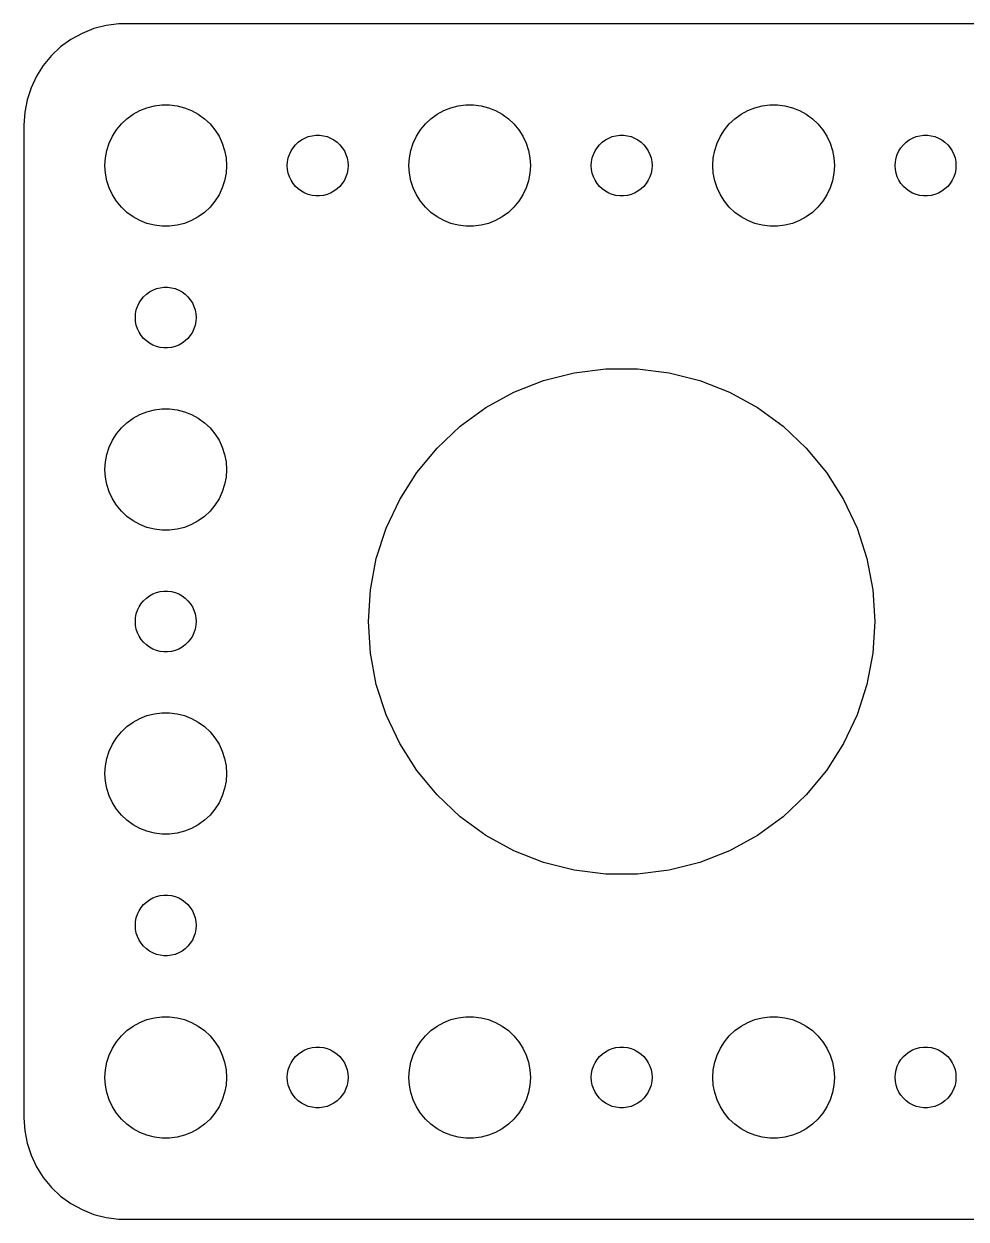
# Model space of a CAD drawing. Header units: metres. Extents: x -60 to 60, y 40 to 98.
# Drawn here: x -59.5 to -13, y 39.5 to 98.5 of the extents above; entities that cross this region are included whole.
import ezdxf

# ---------------------------------------------------------------- set-up
doc = ezdxf.new("R2010")
doc.units = ezdxf.units.M

msp = doc.modelspace()

# ---------------------------------------------------------------- linework, layer by layer
for p, q in [((-56.6289, 98.0241), (-57.1791, 97.7216)), ((-56.0451, 98.2553), (-56.6289, 98.0241)), ((-55.4369, 98.4114), (-56.0451, 98.2553)), ((-54.8139, 98.4901), (-55.4369, 98.4114)), ((54.8139, 98.4901), (-54.8139, 98.4901)), ((-57.6871, 97.3526), (-58.1448, 96.9227)), ((-57.1791, 97.7216), (-57.6871, 97.3526)), ((-58.1448, 96.9227), (-58.5451, 96.4389)), ((-58.5451, 96.4389), (-58.8815, 95.9088)), ((-58.8815, 95.9088), (-59.1489, 95.3406)), ((-59.1489, 95.3406), (-59.3429, 94.7434)), ((-59.3429, 94.7434), (-59.4606, 94.1267)), ((-53.427, 94.3532), (-53.0621, 94.4469)), ((-53.0621, 94.4469), (-52.6884, 94.4941)), ((-52.6884, 94.4941), (-52.3116, 94.4941)), ((-52.3116, 94.4941), (-51.9379, 94.4469)), ((-51.9379, 94.4469), (-51.5729, 94.3532)), ((-38.427, 94.3532), (-38.0621, 94.4469)), ((-38.0621, 94.4469), (-37.6884, 94.4941)), ((-37.6884, 94.4941), (-37.3116, 94.4941)), ((-37.3116, 94.4941), (-36.9379, 94.4469)), ((-36.9379, 94.4469), (-36.5729, 94.3532)), ((-23.427, 94.3532), (-23.0621, 94.4469)), ((-23.0621, 94.4469), (-22.6884, 94.4941)), ((-22.6884, 94.4941), (-22.3116, 94.4941)), ((-22.3116, 94.4941), (-21.9379, 94.4469)), ((-21.9379, 94.4469), (-21.5729, 94.3532)), ((-59.4606, 94.1267), (-59.5, 93.5)), ((-54.6869, 93.5536), (-54.4123, 93.8115)), ((-54.4123, 93.8115), (-54.1075, 94.033)), ((-54.1075, 94.033), (-53.7773, 94.2145)), ((-53.7773, 94.2145), (-53.427, 94.3532)), ((-51.5729, 94.3532), (-51.2227, 94.2145)), ((-51.2227, 94.2145), (-50.8925, 94.033)), ((-50.8925, 94.033), (-50.5877, 93.8115)), ((-50.5877, 93.8115), (-50.3131, 93.5536)), ((-39.6869, 93.5536), (-39.4123, 93.8115)), ((-39.4123, 93.8115), (-39.1075, 94.033)), ((-39.1075, 94.033), (-38.7773, 94.2145)), ((-38.7773, 94.2145), (-38.427, 94.3532)), ((-36.5729, 94.3532), (-36.2227, 94.2145)), ((-36.2227, 94.2145), (-35.8925, 94.033)), ((-35.8925, 94.033), (-35.5877, 93.8115)), ((-35.5877, 93.8115), (-35.3131, 93.5536)), ((-24.6869, 93.5536), (-24.4123, 93.8115)), ((-24.4123, 93.8115), (-24.1075, 94.033)), ((-24.1075, 94.033), (-23.7773, 94.2145)), ((-23.7773, 94.2145), (-23.427, 94.3532)), ((-21.5729, 94.3532), (-21.2227, 94.2145)), ((-21.2227, 94.2145), (-20.8925, 94.033)), ((-20.8925, 94.033), (-20.5877, 93.8115)), ((-20.5877, 93.8115), (-20.3131, 93.5536)), ((-59.5, 93.5), (-59.5, 44.5)), ((-55.1289, 92.9453), (-54.927, 93.2634)), ((-54.927, 93.2634), (-54.6869, 93.5536)), ((-50.3131, 93.5536), (-50.0729, 93.2634)), ((-50.0729, 93.2634), (-49.8711, 92.9453)), ((-40.1289, 92.9453), (-39.927, 93.2634)), ((-39.927, 93.2634), (-39.6869, 93.5536)), ((-35.3131, 93.5536), (-35.0729, 93.2634)), ((-35.0729, 93.2634), (-34.8711, 92.9453)), ((-25.1289, 92.9453), (-24.927, 93.2634)), ((-24.927, 93.2634), (-24.6869, 93.5536)), ((-20.3131, 93.5536), (-20.0729, 93.2634)), ((-20.0729, 93.2634), (-19.8711, 92.9453)), ((-55.4057, 92.2461), (-55.2893, 92.6044)), ((-55.2893, 92.6044), (-55.1289, 92.9453)), ((-49.8711, 92.9453), (-49.7107, 92.6044)), ((-49.7107, 92.6044), (-49.5942, 92.2461)), ((-46.0934, 92.5268), (-45.9561, 92.6558)), ((-45.9561, 92.6558), (-45.8037, 92.7665)), ((-45.8037, 92.7665), (-45.6387, 92.8572)), ((-45.6387, 92.8572), (-45.4635, 92.9266)), ((-45.4635, 92.9266), (-45.2811, 92.9734)), ((-45.2811, 92.9734), (-45.0942, 92.997)), ((-45.0942, 92.997), (-44.9058, 92.997)), ((-44.9058, 92.997), (-44.7189, 92.9734)), ((-44.7189, 92.9734), (-44.5365, 92.9266)), ((-44.5365, 92.9266), (-44.3613, 92.8572)), ((-44.3613, 92.8572), (-44.1963, 92.7665)), ((-44.1963, 92.7665), (-44.0439, 92.6558)), ((-44.0439, 92.6558), (-43.9065, 92.5268)), ((-40.4057, 92.2461), (-40.2893, 92.6044)), ((-40.2893, 92.6044), (-40.1289, 92.9453)), ((-34.8711, 92.9453), (-34.7107, 92.6044)), ((-34.7107, 92.6044), (-34.5942, 92.2461)), ((-31.0934, 92.5268), (-30.9561, 92.6558)), ((-30.9561, 92.6558), (-30.8037, 92.7665)), ((-30.8037, 92.7665), (-30.6387, 92.8572)), ((-30.6387, 92.8572), (-30.4635, 92.9266)), ((-30.4635, 92.9266), (-30.2811, 92.9734)), ((-30.2811, 92.9734), (-30.0942, 92.997)), ((-30.0942, 92.997), (-29.9058, 92.997)), ((-29.9058, 92.997), (-29.7189, 92.9734)), ((-29.7189, 92.9734), (-29.5365, 92.9266)), ((-29.5365, 92.9266), (-29.3613, 92.8572)), ((-29.3613, 92.8572), (-29.1963, 92.7665)), ((-29.1963, 92.7665), (-29.0439, 92.6558)), ((-29.0439, 92.6558), (-28.9065, 92.5268)), ((-25.4057, 92.2461), (-25.2893, 92.6044)), ((-25.2893, 92.6044), (-25.1289, 92.9453)), ((-19.8711, 92.9453), (-19.7107, 92.6044)), ((-19.7107, 92.6044), (-19.5942, 92.2461)), ((-16.0934, 92.5268), (-15.9561, 92.6558)), ((-15.9561, 92.6558), (-15.8037, 92.7665)), ((-15.8037, 92.7665), (-15.6387, 92.8572)), ((-15.6387, 92.8572), (-15.4635, 92.9266)), ((-15.4635, 92.9266), (-15.2811, 92.9734)), ((-15.2811, 92.9734), (-15.0942, 92.997)), ((-15.0942, 92.997), (-14.9058, 92.997)), ((-14.9058, 92.997), (-14.7189, 92.9734)), ((-14.7189, 92.9734), (-14.5365, 92.9266)), ((-14.5365, 92.9266), (-14.3613, 92.8572)), ((-14.3613, 92.8572), (-14.1963, 92.7665)), ((-14.1963, 92.7665), (-14.0439, 92.6558)), ((-14.0439, 92.6558), (-13.9065, 92.5268)), ((-55.4763, 91.876), (-55.4057, 92.2461)), ((-49.5942, 92.2461), (-49.5237, 91.876)), ((-46.4529, 91.873), (-46.3947, 92.0522)), ((-46.3947, 92.0522), (-46.3145, 92.2226)), ((-46.3145, 92.2226), (-46.2135, 92.3817)), ((-46.2135, 92.3817), (-46.0934, 92.5268)), ((-43.9065, 92.5268), (-43.7865, 92.3817)), ((-43.7865, 92.3817), (-43.6855, 92.2226)), ((-43.6855, 92.2226), (-43.6053, 92.0522)), ((-43.6053, 92.0522), (-43.5471, 91.873)), ((-40.4763, 91.876), (-40.4057, 92.2461)), ((-34.5942, 92.2461), (-34.5237, 91.876)), ((-31.4529, 91.873), (-31.3947, 92.0522)), ((-31.3947, 92.0522), (-31.3145, 92.2226)), ((-31.3145, 92.2226), (-31.2135, 92.3817)), ((-31.2135, 92.3817), (-31.0934, 92.5268)), ((-28.9065, 92.5268), (-28.7865, 92.3817)), ((-28.7865, 92.3817), (-28.6855, 92.2226)), ((-28.6855, 92.2226), (-28.6053, 92.0522)), ((-28.6053, 92.0522), (-28.5471, 91.873)), ((-25.4763, 91.876), (-25.4057, 92.2461)), ((-19.5942, 92.2461), (-19.5237, 91.876)), ((-16.4529, 91.873), (-16.3947, 92.0522)), ((-16.3947, 92.0522), (-16.3145, 92.2226)), ((-16.3145, 92.2226), (-16.2135, 92.3817)), ((-16.2135, 92.3817), (-16.0934, 92.5268)), ((-13.9065, 92.5268), (-13.7865, 92.3817)), ((-13.7865, 92.3817), (-13.6855, 92.2226)), ((-13.6855, 92.2226), (-13.6053, 92.0522)), ((-13.6053, 92.0522), (-13.5471, 91.873)), ((-55.5, 91.5), (-55.4763, 91.876)), ((-55.4763, 91.124), (-55.5, 91.5)), ((-49.5237, 91.876), (-49.5, 91.5)), ((-49.5, 91.5), (-49.5237, 91.124)), ((-46.5, 91.5), (-46.4882, 91.688)), ((-46.4882, 91.312), (-46.5, 91.5)), ((-46.4882, 91.688), (-46.4529, 91.873)), ((-43.5471, 91.873), (-43.5118, 91.688)), ((-43.5118, 91.688), (-43.5, 91.5)), ((-43.5, 91.5), (-43.5118, 91.312)), ((-40.5, 91.5), (-40.4763, 91.876)), ((-40.4763, 91.124), (-40.5, 91.5)), ((-34.5237, 91.876), (-34.5, 91.5)), ((-34.5, 91.5), (-34.5237, 91.124)), ((-31.5, 91.5), (-31.4882, 91.688)), ((-31.4882, 91.312), (-31.5, 91.5)), ((-31.4882, 91.688), (-31.4529, 91.873)), ((-28.5471, 91.873), (-28.5118, 91.688)), ((-28.5118, 91.688), (-28.5, 91.5)), ((-28.5, 91.5), (-28.5118, 91.312)), ((-25.5, 91.5), (-25.4763, 91.876)), ((-25.4763, 91.124), (-25.5, 91.5)), ((-19.5237, 91.876), (-19.5, 91.5)), ((-19.5, 91.5), (-19.5237, 91.124)), ((-16.5, 91.5), (-16.4882, 91.688)), ((-16.4882, 91.312), (-16.5, 91.5)), ((-16.4882, 91.688), (-16.4529, 91.873)), ((-13.5471, 91.873), (-13.5118, 91.688)), ((-13.5118, 91.688), (-13.5, 91.5)), ((-13.5, 91.5), (-13.5118, 91.312)), ((-55.4057, 90.7539), (-55.4763, 91.124)), ((-49.5237, 91.124), (-49.5942, 90.7539)), ((-46.4529, 91.127), (-46.4882, 91.312)), ((-46.3947, 90.9478), (-46.4529, 91.127)), ((-46.3145, 90.7774), (-46.3947, 90.9478)), ((-43.6053, 90.9478), (-43.6855, 90.7774)), ((-43.5471, 91.127), (-43.6053, 90.9478)), ((-43.5118, 91.312), (-43.5471, 91.127)), ((-40.4057, 90.7539), (-40.4763, 91.124)), ((-34.5237, 91.124), (-34.5942, 90.7539)), ((-31.4529, 91.127), (-31.4882, 91.312)), ((-31.3947, 90.9478), (-31.4529, 91.127)), ((-31.3145, 90.7774), (-31.3947, 90.9478)), ((-28.6053, 90.9478), (-28.6855, 90.7774)), ((-28.5471, 91.127), (-28.6053, 90.9478)), ((-28.5118, 91.312), (-28.5471, 91.127)), ((-25.4057, 90.7539), (-25.4763, 91.124)), ((-19.5237, 91.124), (-19.5942, 90.7539)), ((-16.4529, 91.127), (-16.4882, 91.312)), ((-16.3947, 90.9478), (-16.4529, 91.127)), ((-16.3145, 90.7774), (-16.3947, 90.9478)), ((-13.6053, 90.9478), (-13.6855, 90.7774)), ((-13.5471, 91.127), (-13.6053, 90.9478)), ((-13.5118, 91.312), (-13.5471, 91.127)), ((-55.2893, 90.3956), (-55.4057, 90.7539)), ((-55.1289, 90.0547), (-55.2893, 90.3956)), ((-49.7107, 90.3956), (-49.8711, 90.0547)), ((-49.5942, 90.7539), (-49.7107, 90.3956)), ((-46.2135, 90.6183), (-46.3145, 90.7774)), ((-46.0934, 90.4732), (-46.2135, 90.6183)), ((-45.9561, 90.3442), (-46.0934, 90.4732)), ((-45.8037, 90.2335), (-45.9561, 90.3442)), ((-44.0439, 90.3442), (-44.1963, 90.2335)), ((-43.9065, 90.4732), (-44.0439, 90.3442)), ((-43.7865, 90.6183), (-43.9065, 90.4732)), ((-43.6855, 90.7774), (-43.7865, 90.6183)), ((-40.2893, 90.3956), (-40.4057, 90.7539)), ((-40.1289, 90.0547), (-40.2893, 90.3956)), ((-34.7107, 90.3956), (-34.8711, 90.0547)), ((-34.5942, 90.7539), (-34.7107, 90.3956)), ((-31.2135, 90.6183), (-31.3145, 90.7774)), ((-31.0934, 90.4732), (-31.2135, 90.6183)), ((-30.9561, 90.3442), (-31.0934, 90.4732)), ((-30.8037, 90.2335), (-30.9561, 90.3442)), ((-29.0439, 90.3442), (-29.1963, 90.2335)), ((-28.9065, 90.4732), (-29.0439, 90.3442)), ((-28.7865, 90.6183), (-28.9065, 90.4732)), ((-28.6855, 90.7774), (-28.7865, 90.6183)), ((-25.2893, 90.3956), (-25.4057, 90.7539)), ((-25.1289, 90.0547), (-25.2893, 90.3956)), ((-19.7107, 90.3956), (-19.8711, 90.0547)), ((-19.5942, 90.7539), (-19.7107, 90.3956)), ((-16.2135, 90.6183), (-16.3145, 90.7774)), ((-16.0934, 90.4732), (-16.2135, 90.6183)), ((-15.9561, 90.3442), (-16.0934, 90.4732)), ((-15.8037, 90.2335), (-15.9561, 90.3442)), ((-14.0439, 90.3442), (-14.1963, 90.2335)), ((-13.9065, 90.4732), (-14.0439, 90.3442)), ((-13.7865, 90.6183), (-13.9065, 90.4732)), ((-13.6855, 90.7774), (-13.7865, 90.6183)), ((-54.927, 89.7366), (-55.1289, 90.0547)), ((-54.6869, 89.4464), (-54.927, 89.7366)), ((-50.0729, 89.7366), (-50.3131, 89.4464)), ((-49.8711, 90.0547), (-50.0729, 89.7366)), ((-45.6387, 90.1427), (-45.8037, 90.2335)), ((-45.4635, 90.0734), (-45.6387, 90.1427)), ((-45.2811, 90.0266), (-45.4635, 90.0734)), ((-45.0942, 90.003), (-45.2811, 90.0266)), ((-44.9058, 90.003), (-45.0942, 90.003)), ((-44.7189, 90.0266), (-44.9058, 90.003)), ((-44.5365, 90.0734), (-44.7189, 90.0266)), ((-44.3613, 90.1427), (-44.5365, 90.0734)), ((-44.1963, 90.2335), (-44.3613, 90.1427)), ((-39.927, 89.7366), (-40.1289, 90.0547)), ((-39.6869, 89.4464), (-39.927, 89.7366)), ((-35.0729, 89.7366), (-35.3131, 89.4464)), ((-34.8711, 90.0547), (-35.0729, 89.7366)), ((-30.6387, 90.1427), (-30.8037, 90.2335)), ((-30.4635, 90.0734), (-30.6387, 90.1427)), ((-30.2811, 90.0266), (-30.4635, 90.0734)), ((-30.0942, 90.003), (-30.2811, 90.0266)), ((-29.9058, 90.003), (-30.0942, 90.003)), ((-29.7189, 90.0266), (-29.9058, 90.003)), ((-29.5365, 90.0734), (-29.7189, 90.0266)), ((-29.3613, 90.1427), (-29.5365, 90.0734)), ((-29.1963, 90.2335), (-29.3613, 90.1427)), ((-24.927, 89.7366), (-25.1289, 90.0547)), ((-24.6869, 89.4464), (-24.927, 89.7366)), ((-20.0729, 89.7366), (-20.3131, 89.4464)), ((-19.8711, 90.0547), (-20.0729, 89.7366)), ((-15.6387, 90.1427), (-15.8037, 90.2335)), ((-15.4635, 90.0734), (-15.6387, 90.1427)), ((-15.2811, 90.0266), (-15.4635, 90.0734)), ((-15.0942, 90.003), (-15.2811, 90.0266)), ((-14.9058, 90.003), (-15.0942, 90.003)), ((-14.7189, 90.0266), (-14.9058, 90.003)), ((-14.5365, 90.0734), (-14.7189, 90.0266)), ((-14.3613, 90.1427), (-14.5365, 90.0734)), ((-14.1963, 90.2335), (-14.3613, 90.1427)), ((-54.4123, 89.1884), (-54.6869, 89.4464)), ((-54.1075, 88.967), (-54.4123, 89.1884)), ((-50.5877, 89.1884), (-50.8925, 88.967)), ((-50.3131, 89.4464), (-50.5877, 89.1884)), ((-39.4123, 89.1884), (-39.6869, 89.4464)), ((-39.1075, 88.967), (-39.4123, 89.1884)), ((-35.5877, 89.1884), (-35.8925, 88.967)), ((-35.3131, 89.4464), (-35.5877, 89.1884)), ((-24.4123, 89.1884), (-24.6869, 89.4464)), ((-24.1075, 88.967), (-24.4123, 89.1884)), ((-20.5877, 89.1884), (-20.8925, 88.967)), ((-20.3131, 89.4464), (-20.5877, 89.1884)), ((-53.7773, 88.7855), (-54.1075, 88.967)), ((-53.427, 88.6468), (-53.7773, 88.7855)), ((-53.0621, 88.5531), (-53.427, 88.6468)), ((-52.6884, 88.5059), (-53.0621, 88.5531)), ((-52.3116, 88.5059), (-52.6884, 88.5059)), ((-51.9379, 88.5531), (-52.3116, 88.5059)), ((-51.5729, 88.6468), (-51.9379, 88.5531)), ((-51.2227, 88.7855), (-51.5729, 88.6468)), ((-50.8925, 88.967), (-51.2227, 88.7855)), ((-38.7773, 88.7855), (-39.1075, 88.967)), ((-38.427, 88.6468), (-38.7773, 88.7855)), ((-38.0621, 88.5531), (-38.427, 88.6468)), ((-37.6884, 88.5059), (-38.0621, 88.5531)), ((-37.3116, 88.5059), (-37.6884, 88.5059)), ((-36.9379, 88.5531), (-37.3116, 88.5059)), ((-36.5729, 88.6468), (-36.9379, 88.5531)), ((-36.2227, 88.7855), (-36.5729, 88.6468)), ((-35.8925, 88.967), (-36.2227, 88.7855)), ((-23.7773, 88.7855), (-24.1075, 88.967)), ((-23.427, 88.6468), (-23.7773, 88.7855)), ((-23.0621, 88.5531), (-23.427, 88.6468)), ((-22.6884, 88.5059), (-23.0621, 88.5531)), ((-22.3116, 88.5059), (-22.6884, 88.5059)), ((-21.9379, 88.5531), (-22.3116, 88.5059)), ((-21.5729, 88.6468), (-21.9379, 88.5531)), ((-21.2227, 88.7855), (-21.5729, 88.6468)), ((-20.8925, 88.967), (-21.2227, 88.7855)), ((-53.7135, 84.8817), (-53.5934, 85.0268)), ((-53.5934, 85.0268), (-53.4561, 85.1558)), ((-53.4561, 85.1558), (-53.3037, 85.2665)), ((-53.3037, 85.2665), (-53.1387, 85.3572)), ((-53.1387, 85.3572), (-52.9635, 85.4266)), ((-52.9635, 85.4266), (-52.7811, 85.4734)), ((-52.7811, 85.4734), (-52.5942, 85.497)), ((-52.5942, 85.497), (-52.4058, 85.497)), ((-52.4058, 85.497), (-52.2189, 85.4734)), ((-52.2189, 85.4734), (-52.0365, 85.4266)), ((-52.0365, 85.4266), (-51.8613, 85.3572)), ((-51.8613, 85.3572), (-51.6963, 85.2665)), ((-51.6963, 85.2665), (-51.5439, 85.1558)), ((-51.5439, 85.1558), (-51.4065, 85.0268)), ((-51.4065, 85.0268), (-51.2865, 84.8817)), ((-53.9882, 84.188), (-53.9529, 84.373)), ((-53.9529, 84.373), (-53.8947, 84.5522)), ((-53.8947, 84.5522), (-53.8145, 84.7226)), ((-53.8145, 84.7226), (-53.7135, 84.8817)), ((-51.2865, 84.8817), (-51.1855, 84.7226)), ((-51.1855, 84.7226), (-51.1053, 84.5522)), ((-51.1053, 84.5522), (-51.0471, 84.373)), ((-51.0471, 84.373), (-51.0118, 84.188)), ((-54, 84), (-53.9882, 84.188)), ((-53.9882, 83.812), (-54, 84)), ((-53.9529, 83.627), (-53.9882, 83.812)), ((-51.0118, 83.812), (-51.0471, 83.627)), ((-51.0118, 84.188), (-51, 84)), ((-51, 84), (-51.0118, 83.812)), ((-53.8947, 83.4478), (-53.9529, 83.627)), ((-53.8145, 83.2774), (-53.8947, 83.4478)), ((-53.7135, 83.1183), (-53.8145, 83.2774)), ((-51.1855, 83.2774), (-51.2865, 83.1183)), ((-51.1053, 83.4478), (-51.1855, 83.2774)), ((-51.0471, 83.627), (-51.1053, 83.4478)), ((-53.5934, 82.9732), (-53.7135, 83.1183)), ((-53.4561, 82.8442), (-53.5934, 82.9732)), ((-53.3037, 82.7335), (-53.4561, 82.8442)), ((-53.1387, 82.6427), (-53.3037, 82.7335)), ((-52.9635, 82.5734), (-53.1387, 82.6427)), ((-52.7811, 82.5266), (-52.9635, 82.5734)), ((-52.0365, 82.5734), (-52.2189, 82.5266)), ((-51.8613, 82.6427), (-52.0365, 82.5734)), ((-51.6963, 82.7335), (-51.8613, 82.6427)), ((-51.5439, 82.8442), (-51.6963, 82.7335)), ((-51.4065, 82.9732), (-51.5439, 82.8442)), ((-51.2865, 83.1183), (-51.4065, 82.9732)), ((-52.5942, 82.5029), (-52.7811, 82.5266)), ((-52.4058, 82.5029), (-52.5942, 82.5029)), ((-52.2189, 82.5266), (-52.4058, 82.5029)), ((-32.3423, 81.2786), (-30.7849, 81.4753)), ((-30.7849, 81.4753), (-29.2151, 81.4753)), ((-29.2151, 81.4753), (-27.6577, 81.2786)), ((-35.3222, 80.3103), (-33.8627, 80.8882)), ((-33.8627, 80.8882), (-32.3423, 81.2786)), ((-27.6577, 81.2786), (-26.1373, 80.8882)), ((-26.1373, 80.8882), (-24.6777, 80.3103)), ((-36.6978, 79.5541), (-35.3222, 80.3103)), ((-24.6777, 80.3103), (-23.3022, 79.5541)), ((-54.1075, 79.033), (-53.7773, 79.2145)), ((-53.7773, 79.2145), (-53.427, 79.3532)), ((-53.427, 79.3532), (-53.0621, 79.4469)), ((-53.0621, 79.4469), (-52.6884, 79.4941)), ((-52.6884, 79.4941), (-52.3116, 79.4941)), ((-52.3116, 79.4941), (-51.9379, 79.4469)), ((-51.9379, 79.4469), (-51.5729, 79.3532)), ((-51.5729, 79.3532), (-51.2227, 79.2145)), ((-51.2227, 79.2145), (-50.8925, 79.033)), ((-37.9678, 78.6314), (-36.6978, 79.5541)), ((-23.3022, 79.5541), (-22.0322, 78.6314)), ((-54.927, 78.2634), (-54.6869, 78.5536)), ((-54.6869, 78.5536), (-54.4123, 78.8115)), ((-54.4123, 78.8115), (-54.1075, 79.033)), ((-50.8925, 79.033), (-50.5877, 78.8115)), ((-50.5877, 78.8115), (-50.3131, 78.5536)), ((-50.3131, 78.5536), (-50.0729, 78.2634)), ((-39.1121, 77.5568), (-37.9678, 78.6314)), ((-22.0322, 78.6314), (-20.8879, 77.5568)), ((-55.2893, 77.6044), (-55.1289, 77.9453)), ((-55.1289, 77.9453), (-54.927, 78.2634)), ((-50.0729, 78.2634), (-49.8711, 77.9453)), ((-49.8711, 77.9453), (-49.7107, 77.6044)), ((-55.4057, 77.2461), (-55.2893, 77.6044)), ((-49.7107, 77.6044), (-49.5942, 77.2461)), ((-40.1127, 76.3473), (-39.1121, 77.5568)), ((-20.8879, 77.5568), (-19.8873, 76.3473)), ((-55.5, 76.5), (-55.4763, 76.876)), ((-55.4763, 76.876), (-55.4057, 77.2461)), ((-49.5942, 77.2461), (-49.5237, 76.876)), ((-49.5237, 76.876), (-49.5, 76.5)), ((-55.4763, 76.124), (-55.5, 76.5)), ((-55.4057, 75.7539), (-55.4763, 76.124)), ((-49.5237, 76.124), (-49.5942, 75.7539)), ((-49.5, 76.5), (-49.5237, 76.124)), ((-40.9538, 75.0219), (-40.1127, 76.3473)), ((-19.8873, 76.3473), (-19.0462, 75.0219)), ((-55.2893, 75.3956), (-55.4057, 75.7539)), ((-49.5942, 75.7539), (-49.7107, 75.3956)), ((-55.1289, 75.0547), (-55.2893, 75.3956)), ((-54.927, 74.7366), (-55.1289, 75.0547)), ((-49.8711, 75.0547), (-50.0729, 74.7366)), ((-49.7107, 75.3956), (-49.8711, 75.0547)), ((-41.6222, 73.6015), (-40.9538, 75.0219)), ((-19.0462, 75.0219), (-18.3778, 73.6015)), ((-54.6869, 74.4464), (-54.927, 74.7366)), ((-54.4123, 74.1884), (-54.6869, 74.4464)), ((-50.3131, 74.4464), (-50.5877, 74.1884)), ((-50.0729, 74.7366), (-50.3131, 74.4464)), ((-54.1075, 73.967), (-54.4123, 74.1884)), ((-53.7773, 73.7855), (-54.1075, 73.967)), ((-53.427, 73.6468), (-53.7773, 73.7855)), ((-51.2227, 73.7855), (-51.5729, 73.6468)), ((-50.8925, 73.967), (-51.2227, 73.7855)), ((-50.5877, 74.1884), (-50.8925, 73.967)), ((-53.0621, 73.5531), (-53.427, 73.6468)), ((-52.6884, 73.5059), (-53.0621, 73.5531)), ((-52.3116, 73.5059), (-52.6884, 73.5059)), ((-51.9379, 73.5531), (-52.3116, 73.5059)), ((-51.5729, 73.6468), (-51.9379, 73.5531)), ((-42.1073, 72.1086), (-41.6222, 73.6015)), ((-18.3778, 73.6015), (-17.8927, 72.1086)), ((-42.4014, 70.5667), (-42.1073, 72.1086)), ((-17.8927, 72.1086), (-17.5986, 70.5667)), ((-53.4561, 70.1558), (-53.3037, 70.2665)), ((-53.3037, 70.2665), (-53.1387, 70.3572)), ((-53.1387, 70.3572), (-52.9635, 70.4266)), ((-52.9635, 70.4266), (-52.7811, 70.4734)), ((-52.7811, 70.4734), (-52.5942, 70.497)), ((-52.5942, 70.497), (-52.4058, 70.497)), ((-52.4058, 70.497), (-52.2189, 70.4734)), ((-52.2189, 70.4734), (-52.0365, 70.4266)), ((-52.0365, 70.4266), (-51.8613, 70.3572)), ((-51.8613, 70.3572), (-51.6963, 70.2665)), ((-51.6963, 70.2665), (-51.5439, 70.1558)), ((-42.5, 69), (-42.4014, 70.5667)), ((-17.5986, 70.5667), (-17.5, 69)), ((-53.8947, 69.5522), (-53.8145, 69.7226)), ((-53.8145, 69.7226), (-53.7135, 69.8817)), ((-53.7135, 69.8817), (-53.5934, 70.0268)), ((-53.5934, 70.0268), (-53.4561, 70.1558)), ((-51.5439, 70.1558), (-51.4065, 70.0268)), ((-51.4065, 70.0268), (-51.2865, 69.8817)), ((-51.2865, 69.8817), (-51.1855, 69.7226)), ((-51.1855, 69.7226), (-51.1053, 69.5522)), ((-54, 69), (-53.9882, 69.188)), ((-53.9882, 69.188), (-53.9529, 69.373)), ((-53.9529, 69.373), (-53.8947, 69.5522)), ((-51.1053, 69.5522), (-51.0471, 69.373)), ((-51.0471, 69.373), (-51.0118, 69.188)), ((-51.0118, 69.188), (-51, 69)), ((-53.9882, 68.812), (-54, 69)), ((-53.9529, 68.627), (-53.9882, 68.812)), ((-53.8947, 68.4478), (-53.9529, 68.627)), ((-53.8145, 68.2774), (-53.8947, 68.4478)), ((-51.1053, 68.4478), (-51.1855, 68.2774)), ((-51.0471, 68.627), (-51.1053, 68.4478)), ((-51.0118, 68.812), (-51.0471, 68.627)), ((-51, 69), (-51.0118, 68.812)), ((-42.4014, 67.4333), (-42.5, 69)), ((-17.5, 69), (-17.5986, 67.4333)), ((-53.7135, 68.1183), (-53.8145, 68.2774)), ((-53.5934, 67.9732), (-53.7135, 68.1183)), ((-53.4561, 67.8442), (-53.5934, 67.9732)), ((-53.3037, 67.7335), (-53.4561, 67.8442)), ((-51.5439, 67.8442), (-51.6963, 67.7335)), ((-51.4065, 67.9732), (-51.5439, 67.8442)), ((-51.2865, 68.1183), (-51.4065, 67.9732)), ((-51.1855, 68.2774), (-51.2865, 68.1183)), ((-53.1387, 67.6428), (-53.3037, 67.7335)), ((-52.9635, 67.5734), (-53.1387, 67.6428)), ((-52.7811, 67.5266), (-52.9635, 67.5734)), ((-52.5942, 67.503), (-52.7811, 67.5266)), ((-52.4058, 67.503), (-52.5942, 67.503)), ((-52.2189, 67.5266), (-52.4058, 67.503)), ((-52.0365, 67.5734), (-52.2189, 67.5266)), ((-51.8613, 67.6428), (-52.0365, 67.5734)), ((-51.6963, 67.7335), (-51.8613, 67.6428)), ((-42.1073, 65.8914), (-42.4014, 67.4333)), ((-17.5986, 67.4333), (-17.8927, 65.8914)), ((-41.6222, 64.3985), (-42.1073, 65.8914)), ((-17.8927, 65.8914), (-18.3778, 64.3985)), ((-53.7773, 64.2145), (-53.427, 64.3532)), ((-53.427, 64.3532), (-53.0621, 64.4469)), ((-53.0621, 64.4469), (-52.6884, 64.4941)), ((-52.6884, 64.4941), (-52.3116, 64.4941)), ((-52.3116, 64.4941), (-51.9379, 64.4469)), ((-51.9379, 64.4469), (-51.5729, 64.3532)), ((-51.5729, 64.3532), (-51.2227, 64.2145)), ((-40.9538, 62.9781), (-41.6222, 64.3985)), ((-18.3778, 64.3985), (-19.0462, 62.9781)), ((-54.6869, 63.5536), (-54.4123, 63.8116)), ((-54.4123, 63.8116), (-54.1075, 64.033)), ((-54.1075, 64.033), (-53.7773, 64.2145)), ((-51.2227, 64.2145), (-50.8925, 64.033)), ((-50.8925, 64.033), (-50.5877, 63.8116)), ((-50.5877, 63.8116), (-50.3131, 63.5536)), ((-55.1289, 62.9453), (-54.927, 63.2634)), ((-54.927, 63.2634), (-54.6869, 63.5536)), ((-50.3131, 63.5536), (-50.0729, 63.2634)), ((-50.0729, 63.2634), (-49.8711, 62.9453)), ((-55.4057, 62.2461), (-55.2893, 62.6044)), ((-55.2893, 62.6044), (-55.1289, 62.9453)), ((-49.8711, 62.9453), (-49.7107, 62.6044)), ((-49.7107, 62.6044), (-49.5942, 62.2461)), ((-40.1127, 61.6527), (-40.9538, 62.9781)), ((-19.0462, 62.9781), (-19.8873, 61.6527)), ((-55.4763, 61.876), (-55.4057, 62.2461)), ((-49.5942, 62.2461), (-49.5237, 61.876)), ((-55.5, 61.5), (-55.4763, 61.876)), ((-55.4763, 61.124), (-55.5, 61.5)), ((-49.5237, 61.876), (-49.5, 61.5)), ((-49.5, 61.5), (-49.5237, 61.124)), ((-39.1121, 60.4432), (-40.1127, 61.6527)), ((-19.8873, 61.6527), (-20.8879, 60.4432)), ((-55.4057, 60.7539), (-55.4763, 61.124)), ((-55.2893, 60.3956), (-55.4057, 60.7539)), ((-49.5942, 60.7539), (-49.7107, 60.3956)), ((-49.5237, 61.124), (-49.5942, 60.7539)), ((-55.1289, 60.0547), (-55.2893, 60.3956)), ((-49.7107, 60.3956), (-49.8711, 60.0547)), ((-37.9678, 59.3686), (-39.1121, 60.4432)), ((-20.8879, 60.4432), (-22.0322, 59.3686)), ((-54.927, 59.7366), (-55.1289, 60.0547)), ((-54.6869, 59.4464), (-54.927, 59.7366)), ((-50.0729, 59.7366), (-50.3131, 59.4464)), ((-49.8711, 60.0547), (-50.0729, 59.7366)), ((-54.4123, 59.1885), (-54.6869, 59.4464)), ((-54.1075, 58.967), (-54.4123, 59.1885)), ((-50.5877, 59.1885), (-50.8925, 58.967)), ((-50.3131, 59.4464), (-50.5877, 59.1885)), ((-36.6978, 58.4459), (-37.9678, 59.3686)), ((-22.0322, 59.3686), (-23.3022, 58.4459)), ((-53.7773, 58.7855), (-54.1075, 58.967)), ((-53.427, 58.6468), (-53.7773, 58.7855)), ((-53.0621, 58.5531), (-53.427, 58.6468)), ((-52.6884, 58.5059), (-53.0621, 58.5531)), ((-52.3116, 58.5059), (-52.6884, 58.5059)), ((-51.9379, 58.5531), (-52.3116, 58.5059)), ((-51.5729, 58.6468), (-51.9379, 58.5531)), ((-51.2227, 58.7855), (-51.5729, 58.6468)), ((-50.8925, 58.967), (-51.2227, 58.7855)), ((-35.3222, 57.6897), (-36.6978, 58.4459)), ((-23.3022, 58.4459), (-24.6777, 57.6897)), ((-33.8627, 57.1118), (-35.3222, 57.6897)), ((-24.6777, 57.6897), (-26.1373, 57.1118)), ((-32.3423, 56.7214), (-33.8627, 57.1118)), ((-30.7849, 56.5247), (-32.3423, 56.7214)), ((-27.6577, 56.7214), (-29.2151, 56.5247)), ((-26.1373, 57.1118), (-27.6577, 56.7214)), ((-29.2151, 56.5247), (-30.7849, 56.5247)), ((-52.9635, 55.4266), (-52.7811, 55.4734)), ((-52.7811, 55.4734), (-52.5942, 55.4971)), ((-52.5942, 55.4971), (-52.4058, 55.4971)), ((-52.4058, 55.4971), (-52.2189, 55.4734)), ((-52.2189, 55.4734), (-52.0365, 55.4266)), ((-53.8145, 54.7226), (-53.7135, 54.8817)), ((-53.7135, 54.8817), (-53.5934, 55.0268)), ((-53.5934, 55.0268), (-53.4561, 55.1558)), ((-53.4561, 55.1558), (-53.3037, 55.2665)), ((-53.3037, 55.2665), (-53.1387, 55.3573)), ((-53.1387, 55.3573), (-52.9635, 55.4266)), ((-52.0365, 55.4266), (-51.8613, 55.3573)), ((-51.8613, 55.3573), (-51.6963, 55.2665)), ((-51.6963, 55.2665), (-51.5439, 55.1558)), ((-51.5439, 55.1558), (-51.4065, 55.0268)), ((-51.4065, 55.0268), (-51.2865, 54.8817)), ((-51.2865, 54.8817), (-51.1855, 54.7226)), ((-53.9882, 54.188), (-53.9529, 54.373)), ((-53.9529, 54.373), (-53.8947, 54.5522)), ((-53.8947, 54.5522), (-53.8145, 54.7226)), ((-51.1855, 54.7226), (-51.1053, 54.5522)), ((-51.1053, 54.5522), (-51.0471, 54.373)), ((-51.0471, 54.373), (-51.0118, 54.188)), ((-54, 54), (-53.9882, 54.188)), ((-53.9882, 53.812), (-54, 54)), ((-53.9529, 53.627), (-53.9882, 53.812)), ((-51.0118, 53.812), (-51.0471, 53.627)), ((-51.0118, 54.188), (-51, 54)), ((-51, 54), (-51.0118, 53.812)), ((-53.8947, 53.4478), (-53.9529, 53.627)), ((-53.8145, 53.2774), (-53.8947, 53.4478)), ((-53.7135, 53.1183), (-53.8145, 53.2774)), ((-53.5934, 52.9732), (-53.7135, 53.1183)), ((-51.2865, 53.1183), (-51.4065, 52.9732)), ((-51.1855, 53.2774), (-51.2865, 53.1183)), ((-51.1053, 53.4478), (-51.1855, 53.2774)), ((-51.0471, 53.627), (-51.1053, 53.4478)), ((-53.4561, 52.8442), (-53.5934, 52.9732)), ((-53.3037, 52.7335), (-53.4561, 52.8442)), ((-53.1387, 52.6428), (-53.3037, 52.7335)), ((-52.9635, 52.5734), (-53.1387, 52.6428)), ((-52.7811, 52.5266), (-52.9635, 52.5734)), ((-52.5942, 52.503), (-52.7811, 52.5266)), ((-52.4058, 52.503), (-52.5942, 52.503)), ((-52.2189, 52.5266), (-52.4058, 52.503)), ((-52.0365, 52.5734), (-52.2189, 52.5266)), ((-51.8613, 52.6428), (-52.0365, 52.5734)), ((-51.6963, 52.7335), (-51.8613, 52.6428)), ((-51.5439, 52.8442), (-51.6963, 52.7335)), ((-51.4065, 52.9732), (-51.5439, 52.8442)), ((-54.4123, 48.8116), (-54.1075, 49.033)), ((-54.1075, 49.033), (-53.7773, 49.2145)), ((-53.7773, 49.2145), (-53.427, 49.3532)), ((-53.427, 49.3532), (-53.0621, 49.4469)), ((-53.0621, 49.4469), (-52.6884, 49.4941)), ((-52.6884, 49.4941), (-52.3116, 49.4941)), ((-52.3116, 49.4941), (-51.9379, 49.4469)), ((-51.9379, 49.4469), (-51.5729, 49.3532)), ((-51.5729, 49.3532), (-51.2227, 49.2145)), ((-51.2227, 49.2145), (-50.8925, 49.033)), ((-50.8925, 49.033), (-50.5877, 48.8116)), ((-39.4123, 48.8116), (-39.1075, 49.033)), ((-39.1075, 49.033), (-38.7773, 49.2145)), ((-38.7773, 49.2145), (-38.427, 49.3532)), ((-38.427, 49.3532), (-38.0621, 49.4469)), ((-38.0621, 49.4469), (-37.6884, 49.4941)), ((-37.6884, 49.4941), (-37.3116, 49.4941)), ((-37.3116, 49.4941), (-36.9379, 49.4469)), ((-36.9379, 49.4469), (-36.5729, 49.3532)), ((-36.5729, 49.3532), (-36.2227, 49.2145)), ((-36.2227, 49.2145), (-35.8925, 49.033)), ((-35.8925, 49.033), (-35.5877, 48.8116)), ((-24.4123, 48.8116), (-24.1075, 49.033)), ((-24.1075, 49.033), (-23.7773, 49.2145)), ((-23.7773, 49.2145), (-23.427, 49.3532)), ((-23.427, 49.3532), (-23.0621, 49.4469)), ((-23.0621, 49.4469), (-22.6884, 49.4941)), ((-22.6884, 49.4941), (-22.3116, 49.4941)), ((-22.3116, 49.4941), (-21.9379, 49.4469)), ((-21.9379, 49.4469), (-21.5729, 49.3532)), ((-21.5729, 49.3532), (-21.2227, 49.2145)), ((-21.2227, 49.2145), (-20.8925, 49.033)), ((-20.8925, 49.033), (-20.5877, 48.8116)), ((-54.927, 48.2634), (-54.6869, 48.5536)), ((-54.6869, 48.5536), (-54.4123, 48.8116)), ((-50.5877, 48.8116), (-50.3131, 48.5536)), ((-50.3131, 48.5536), (-50.0729, 48.2634)), ((-39.927, 48.2634), (-39.6869, 48.5536)), ((-39.6869, 48.5536), (-39.4123, 48.8116)), ((-35.5877, 48.8116), (-35.3131, 48.5536)), ((-35.3131, 48.5536), (-35.0729, 48.2634)), ((-24.927, 48.2634), (-24.6869, 48.5536)), ((-24.6869, 48.5536), (-24.4123, 48.8116)), ((-20.5877, 48.8116), (-20.3131, 48.5536)), ((-20.3131, 48.5536), (-20.0729, 48.2634)), ((-55.2893, 47.6044), (-55.1289, 47.9453)), ((-55.1289, 47.9453), (-54.927, 48.2634)), ((-50.0729, 48.2634), (-49.8711, 47.9453)), ((-49.8711, 47.9453), (-49.7107, 47.6044)), ((-45.8037, 47.7665), (-45.6387, 47.8573)), ((-45.6387, 47.8573), (-45.4635, 47.9266)), ((-45.4635, 47.9266), (-45.2811, 47.9734)), ((-45.2811, 47.9734), (-45.0942, 47.997)), ((-45.0942, 47.997), (-44.9058, 47.997)), ((-44.9058, 47.997), (-44.7189, 47.9734)), ((-44.7189, 47.9734), (-44.5365, 47.9266)), ((-44.5365, 47.9266), (-44.3613, 47.8573)), ((-44.3613, 47.8573), (-44.1963, 47.7665)), ((-40.2893, 47.6044), (-40.1289, 47.9453)), ((-40.1289, 47.9453), (-39.927, 48.2634)), ((-35.0729, 48.2634), (-34.8711, 47.9453)), ((-34.8711, 47.9453), (-34.7107, 47.6044)), ((-30.8037, 47.7665), (-30.6387, 47.8573)), ((-30.6387, 47.8573), (-30.4635, 47.9266)), ((-30.4635, 47.9266), (-30.2811, 47.9734)), ((-30.2811, 47.9734), (-30.0942, 47.997)), ((-30.0942, 47.997), (-29.9058, 47.997)), ((-29.9058, 47.997), (-29.7189, 47.9734)), ((-29.7189, 47.9734), (-29.5365, 47.9266)), ((-29.5365, 47.9266), (-29.3613, 47.8573)), ((-29.3613, 47.8573), (-29.1963, 47.7665)), ((-25.2893, 47.6044), (-25.1289, 47.9453)), ((-25.1289, 47.9453), (-24.927, 48.2634)), ((-20.0729, 48.2634), (-19.8711, 47.9453)), ((-19.8711, 47.9453), (-19.7107, 47.6044)), ((-15.8037, 47.7665), (-15.6387, 47.8573)), ((-15.6387, 47.8573), (-15.4635, 47.9266)), ((-15.4635, 47.9266), (-15.2811, 47.9734)), ((-15.2811, 47.9734), (-15.0942, 47.997)), ((-15.0942, 47.997), (-14.9058, 47.997)), ((-14.9058, 47.997), (-14.7189, 47.9734)), ((-14.7189, 47.9734), (-14.5365, 47.9266)), ((-14.5365, 47.9266), (-14.3613, 47.8573)), ((-14.3613, 47.8573), (-14.1963, 47.7665)), ((-55.4763, 46.876), (-55.4057, 47.2461)), ((-55.4057, 47.2461), (-55.2893, 47.6044)), ((-49.7107, 47.6044), (-49.5942, 47.2461)), ((-49.5942, 47.2461), (-49.5237, 46.876)), ((-46.3947, 47.0522), (-46.3145, 47.2226)), ((-46.3145, 47.2226), (-46.2135, 47.3817)), ((-46.2135, 47.3817), (-46.0934, 47.5268)), ((-46.0934, 47.5268), (-45.9561, 47.6558)), ((-45.9561, 47.6558), (-45.8037, 47.7665)), ((-44.1963, 47.7665), (-44.0439, 47.6558)), ((-44.0439, 47.6558), (-43.9065, 47.5268)), ((-43.9065, 47.5268), (-43.7865, 47.3817)), ((-43.7865, 47.3817), (-43.6855, 47.2226)), ((-43.6855, 47.2226), (-43.6053, 47.0522)), ((-40.4763, 46.876), (-40.4057, 47.2461)), ((-40.4057, 47.2461), (-40.2893, 47.6044)), ((-34.7107, 47.6044), (-34.5942, 47.2461)), ((-34.5942, 47.2461), (-34.5237, 46.876)), ((-31.3947, 47.0522), (-31.3145, 47.2226)), ((-31.3145, 47.2226), (-31.2135, 47.3817)), ((-31.2135, 47.3817), (-31.0934, 47.5268)), ((-31.0934, 47.5268), (-30.9561, 47.6558)), ((-30.9561, 47.6558), (-30.8037, 47.7665)), ((-29.1963, 47.7665), (-29.0439, 47.6558)), ((-29.0439, 47.6558), (-28.9065, 47.5268)), ((-28.9065, 47.5268), (-28.7865, 47.3817)), ((-28.7865, 47.3817), (-28.6855, 47.2226)), ((-28.6855, 47.2226), (-28.6053, 47.0522)), ((-25.4763, 46.876), (-25.4057, 47.2461)), ((-25.4057, 47.2461), (-25.2893, 47.6044)), ((-19.7107, 47.6044), (-19.5942, 47.2461)), ((-19.5942, 47.2461), (-19.5237, 46.876)), ((-16.3947, 47.0522), (-16.3145, 47.2226)), ((-16.3145, 47.2226), (-16.2135, 47.3817)), ((-16.2135, 47.3817), (-16.0934, 47.5268)), ((-16.0934, 47.5268), (-15.9561, 47.6558)), ((-15.9561, 47.6558), (-15.8037, 47.7665)), ((-14.1963, 47.7665), (-14.0439, 47.6558)), ((-14.0439, 47.6558), (-13.9065, 47.5268)), ((-13.9065, 47.5268), (-13.7865, 47.3817)), ((-13.7865, 47.3817), (-13.6855, 47.2226)), ((-13.6855, 47.2226), (-13.6053, 47.0522)), ((-55.5, 46.5), (-55.4763, 46.876)), ((-49.5237, 46.876), (-49.5, 46.5)), ((-46.5, 46.5), (-46.4882, 46.688)), ((-46.4882, 46.688), (-46.4529, 46.873)), ((-46.4529, 46.873), (-46.3947, 47.0522)), ((-43.6053, 47.0522), (-43.5471, 46.873)), ((-43.5471, 46.873), (-43.5118, 46.688)), ((-43.5118, 46.688), (-43.5, 46.5)), ((-40.5, 46.5), (-40.4763, 46.876)), ((-34.5237, 46.876), (-34.5, 46.5)), ((-31.5, 46.5), (-31.4882, 46.688)), ((-31.4882, 46.688), (-31.4529, 46.873)), ((-31.4529, 46.873), (-31.3947, 47.0522)), ((-28.6053, 47.0522), (-28.5471, 46.873)), ((-28.5471, 46.873), (-28.5118, 46.688)), ((-28.5118, 46.688), (-28.5, 46.5)), ((-25.5, 46.5), (-25.4763, 46.876)), ((-19.5237, 46.876), (-19.5, 46.5)), ((-16.5, 46.5), (-16.4882, 46.688)), ((-16.4882, 46.688), (-16.4529, 46.873)), ((-16.4529, 46.873), (-16.3947, 47.0522)), ((-13.6053, 47.0522), (-13.5471, 46.873)), ((-13.5471, 46.873), (-13.5118, 46.688)), ((-13.5118, 46.688), (-13.5, 46.5)), ((-55.4763, 46.124), (-55.5, 46.5)), ((-55.4057, 45.7539), (-55.4763, 46.124)), ((-49.5237, 46.124), (-49.5942, 45.7539)), ((-49.5, 46.5), (-49.5237, 46.124)), ((-46.4882, 46.312), (-46.5, 46.5)), ((-46.4529, 46.127), (-46.4882, 46.312)), ((-46.3947, 45.9478), (-46.4529, 46.127)), ((-43.5471, 46.127), (-43.6053, 45.9478)), ((-43.5118, 46.312), (-43.5471, 46.127)), ((-43.5, 46.5), (-43.5118, 46.312)), ((-40.4763, 46.124), (-40.5, 46.5)), ((-40.4057, 45.7539), (-40.4763, 46.124)), ((-34.5237, 46.124), (-34.5942, 45.7539)), ((-34.5, 46.5), (-34.5237, 46.124)), ((-31.4882, 46.312), (-31.5, 46.5)), ((-31.4529, 46.127), (-31.4882, 46.312)), ((-31.3947, 45.9478), (-31.4529, 46.127)), ((-28.5471, 46.127), (-28.6053, 45.9478)), ((-28.5118, 46.312), (-28.5471, 46.127)), ((-28.5, 46.5), (-28.5118, 46.312)), ((-25.4763, 46.124), (-25.5, 46.5)), ((-25.4057, 45.7539), (-25.4763, 46.124)), ((-19.5237, 46.124), (-19.5942, 45.7539)), ((-19.5, 46.5), (-19.5237, 46.124)), ((-16.4882, 46.312), (-16.5, 46.5)), ((-16.4529, 46.127), (-16.4882, 46.312)), ((-16.3947, 45.9478), (-16.4529, 46.127)), ((-13.5471, 46.127), (-13.6053, 45.9478)), ((-13.5118, 46.312), (-13.5471, 46.127)), ((-13.5, 46.5), (-13.5118, 46.312)), ((-55.2893, 45.3956), (-55.4057, 45.7539)), ((-49.5942, 45.7539), (-49.7107, 45.3956)), ((-46.3145, 45.7774), (-46.3947, 45.9478)), ((-46.2135, 45.6183), (-46.3145, 45.7774)), ((-46.0934, 45.4732), (-46.2135, 45.6183)), ((-45.9561, 45.3442), (-46.0934, 45.4732)), ((-43.9065, 45.4732), (-44.0439, 45.3442)), ((-43.7865, 45.6183), (-43.9065, 45.4732)), ((-43.6855, 45.7774), (-43.7865, 45.6183)), ((-43.6053, 45.9478), (-43.6855, 45.7774)), ((-40.2893, 45.3956), (-40.4057, 45.7539)), ((-34.5942, 45.7539), (-34.7107, 45.3956)), ((-31.3145, 45.7774), (-31.3947, 45.9478)), ((-31.2135, 45.6183), (-31.3145, 45.7774)), ((-31.0934, 45.4732), (-31.2135, 45.6183)), ((-30.9561, 45.3442), (-31.0934, 45.4732)), ((-28.9065, 45.4732), (-29.0439, 45.3442)), ((-28.7865, 45.6183), (-28.9065, 45.4732)), ((-28.6855, 45.7774), (-28.7865, 45.6183)), ((-28.6053, 45.9478), (-28.6855, 45.7774)), ((-25.2893, 45.3956), (-25.4057, 45.7539)), ((-19.5942, 45.7539), (-19.7107, 45.3956)), ((-16.3145, 45.7774), (-16.3947, 45.9478)), ((-16.2135, 45.6183), (-16.3145, 45.7774)), ((-16.0934, 45.4732), (-16.2135, 45.6183)), ((-15.9561, 45.3442), (-16.0934, 45.4732)), ((-13.9065, 45.4732), (-14.0439, 45.3442)), ((-13.7865, 45.6183), (-13.9065, 45.4732)), ((-13.6855, 45.7774), (-13.7865, 45.6183)), ((-13.6053, 45.9478), (-13.6855, 45.7774)), ((-55.1289, 45.0547), (-55.2893, 45.3956)), ((-54.927, 44.7366), (-55.1289, 45.0547)), ((-49.8711, 45.0547), (-50.0729, 44.7366)), ((-49.7107, 45.3956), (-49.8711, 45.0547)), ((-45.8037, 45.2335), (-45.9561, 45.3442)), ((-45.6387, 45.1428), (-45.8037, 45.2335)), ((-45.4635, 45.0734), (-45.6387, 45.1428)), ((-45.2811, 45.0266), (-45.4635, 45.0734)), ((-45.0942, 45.003), (-45.2811, 45.0266)), ((-44.9058, 45.003), (-45.0942, 45.003)), ((-44.7189, 45.0266), (-44.9058, 45.003)), ((-44.5365, 45.0734), (-44.7189, 45.0266)), ((-44.3613, 45.1428), (-44.5365, 45.0734)), ((-44.1963, 45.2335), (-44.3613, 45.1428)), ((-44.0439, 45.3442), (-44.1963, 45.2335)), ((-40.1289, 45.0547), (-40.2893, 45.3956)), ((-39.927, 44.7366), (-40.1289, 45.0547)), ((-34.8711, 45.0547), (-35.0729, 44.7366)), ((-34.7107, 45.3956), (-34.8711, 45.0547)), ((-30.8037, 45.2335), (-30.9561, 45.3442)), ((-30.6387, 45.1428), (-30.8037, 45.2335)), ((-30.4635, 45.0734), (-30.6387, 45.1428)), ((-30.2811, 45.0266), (-30.4635, 45.0734)), ((-30.0942, 45.003), (-30.2811, 45.0266)), ((-29.9058, 45.003), (-30.0942, 45.003)), ((-29.7189, 45.0266), (-29.9058, 45.003)), ((-29.5365, 45.0734), (-29.7189, 45.0266)), ((-29.3613, 45.1428), (-29.5365, 45.0734)), ((-29.1963, 45.2335), (-29.3613, 45.1428)), ((-29.0439, 45.3442), (-29.1963, 45.2335)), ((-25.1289, 45.0547), (-25.2893, 45.3956)), ((-24.927, 44.7366), (-25.1289, 45.0547)), ((-19.8711, 45.0547), (-20.0729, 44.7366)), ((-19.7107, 45.3956), (-19.8711, 45.0547)), ((-15.8037, 45.2335), (-15.9561, 45.3442)), ((-15.6387, 45.1428), (-15.8037, 45.2335)), ((-15.4635, 45.0734), (-15.6387, 45.1428)), ((-15.2811, 45.0266), (-15.4635, 45.0734)), ((-15.0942, 45.003), (-15.2811, 45.0266)), ((-14.9058, 45.003), (-15.0942, 45.003)), ((-14.7189, 45.0266), (-14.9058, 45.003)), ((-14.5365, 45.0734), (-14.7189, 45.0266)), ((-14.3613, 45.1428), (-14.5365, 45.0734)), ((-14.1963, 45.2335), (-14.3613, 45.1428)), ((-14.0439, 45.3442), (-14.1963, 45.2335)), ((-59.5, 44.5), (-59.4606, 43.8733)), ((-54.6869, 44.4464), (-54.927, 44.7366)), ((-54.4123, 44.1885), (-54.6869, 44.4464)), ((-50.3131, 44.4464), (-50.5877, 44.1885)), ((-50.0729, 44.7366), (-50.3131, 44.4464)), ((-39.6869, 44.4464), (-39.927, 44.7366)), ((-39.4123, 44.1885), (-39.6869, 44.4464)), ((-35.3131, 44.4464), (-35.5877, 44.1885)), ((-35.0729, 44.7366), (-35.3131, 44.4464)), ((-24.6869, 44.4464), (-24.927, 44.7366)), ((-24.4123, 44.1885), (-24.6869, 44.4464)), ((-20.3131, 44.4464), (-20.5877, 44.1885)), ((-20.0729, 44.7366), (-20.3131, 44.4464)), ((-59.4606, 43.8733), (-59.3429, 43.2566)), ((-54.1075, 43.967), (-54.4123, 44.1885)), ((-53.7773, 43.7855), (-54.1075, 43.967)), ((-53.427, 43.6468), (-53.7773, 43.7855)), ((-53.0621, 43.5531), (-53.427, 43.6468)), ((-51.5729, 43.6468), (-51.9379, 43.5531)), ((-51.2227, 43.7855), (-51.5729, 43.6468)), ((-50.8925, 43.967), (-51.2227, 43.7855)), ((-50.5877, 44.1885), (-50.8925, 43.967)), ((-39.1075, 43.967), (-39.4123, 44.1885)), ((-38.7773, 43.7855), (-39.1075, 43.967)), ((-38.427, 43.6468), (-38.7773, 43.7855)), ((-38.0621, 43.5531), (-38.427, 43.6468)), ((-36.5729, 43.6468), (-36.9379, 43.5531)), ((-36.2227, 43.7855), (-36.5729, 43.6468)), ((-35.8925, 43.967), (-36.2227, 43.7855)), ((-35.5877, 44.1885), (-35.8925, 43.967)), ((-24.1075, 43.967), (-24.4123, 44.1885)), ((-23.7773, 43.7855), (-24.1075, 43.967)), ((-23.427, 43.6468), (-23.7773, 43.7855)), ((-23.0621, 43.5531), (-23.427, 43.6468)), ((-21.5729, 43.6468), (-21.9379, 43.5531)), ((-21.2227, 43.7855), (-21.5729, 43.6468)), ((-20.8925, 43.967), (-21.2227, 43.7855)), ((-20.5877, 44.1885), (-20.8925, 43.967)), ((-59.3429, 43.2566), (-59.1489, 42.6594)), ((-52.6884, 43.5059), (-53.0621, 43.5531)), ((-52.3116, 43.5059), (-52.6884, 43.5059)), ((-51.9379, 43.5531), (-52.3116, 43.5059)), ((-37.6884, 43.5059), (-38.0621, 43.5531)), ((-37.3116, 43.5059), (-37.6884, 43.5059)), ((-36.9379, 43.5531), (-37.3116, 43.5059)), ((-22.6884, 43.5059), (-23.0621, 43.5531)), ((-22.3116, 43.5059), (-22.6884, 43.5059)), ((-21.9379, 43.5531), (-22.3116, 43.5059)), ((-59.1489, 42.6594), (-58.8815, 42.0912)), ((-58.8815, 42.0912), (-58.5451, 41.5611)), ((-58.5451, 41.5611), (-58.1448, 41.0773)), ((-58.1448, 41.0773), (-57.6871, 40.6474)), ((-57.6871, 40.6474), (-57.1791, 40.2784)), ((-57.1791, 40.2784), (-56.6289, 39.9759)), ((-56.6289, 39.9759), (-56.0451, 39.7447)), ((-56.0451, 39.7447), (-55.4369, 39.5886)), ((-55.4369, 39.5886), (-54.8139, 39.5099)), ((-54.8139, 39.5099), (54.8139, 39.5099))]:
    msp.add_line(p, q)

doc.saveas('drawing.dxf')
